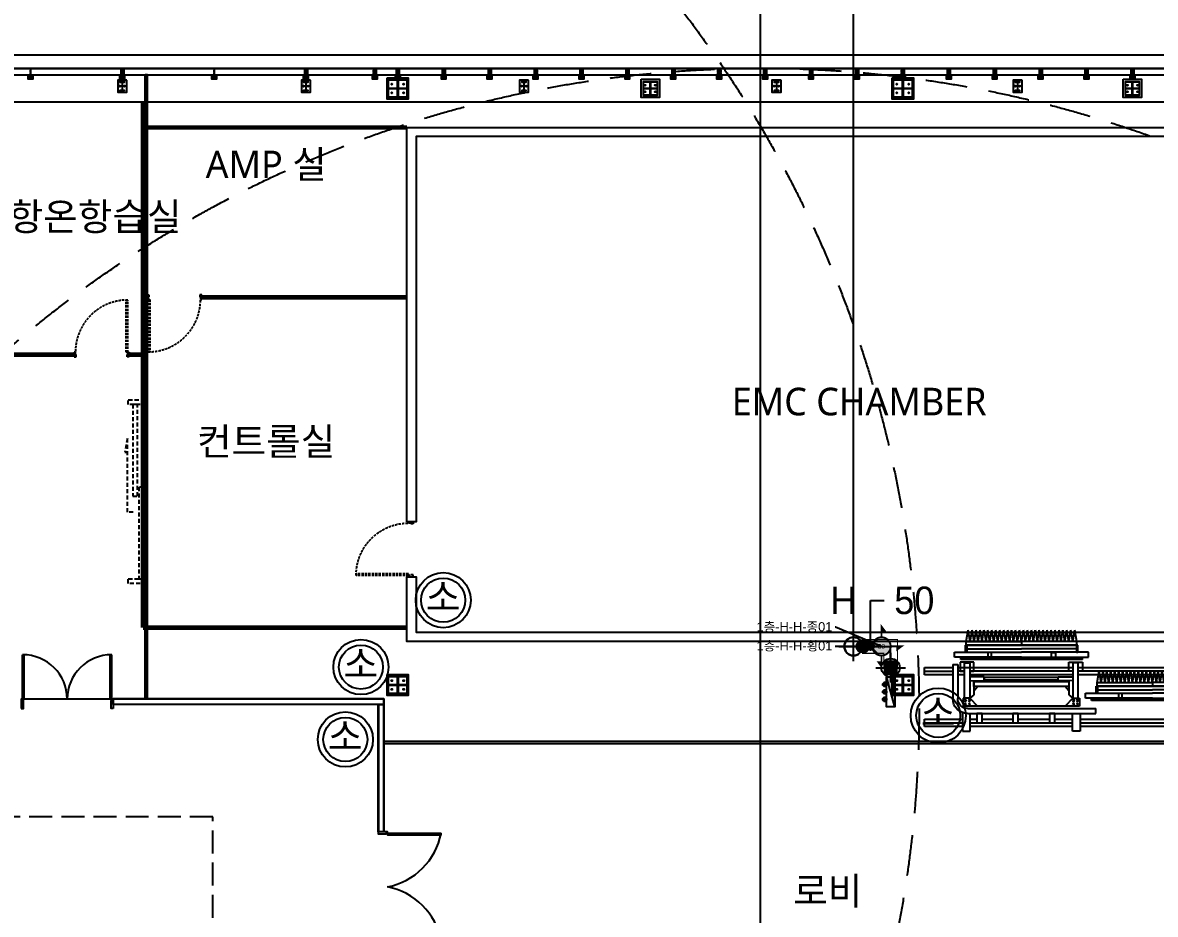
# Model space of a CAD drawing. Header units: millimetres. Extents: x 0 to 168200, y 0 to 118800.
# Drawn here: x 83330 to 108000, y 67901 to 87335 of the extents above; entities that cross this region are included whole.
import ezdxf
from ezdxf import colors
from ezdxf.entities.mleader import LeaderData, LeaderLine
from ezdxf.enums import TextEntityAlignment as Align
from ezdxf.math import Vec2, Vec3

# ---------------------------------------------------------------- set-up
doc = ezdxf.new("R2010")
doc.units = ezdxf.units.MM
doc.header["$LTSCALE"] = 200
for name, pattern in [('CEN-GAUN', [32.2, 30, -1, 0.2, -1]), ('CENTER', [50.8, 31.75, -6.35, 6.35, -6.35]), ('DASH', [0.35, 0.25, -0.1]), ('HID', [2.3, 1.5, -0.8]), ('HID2-GAUN', [3.75, 2.5, -1.25]), ('HIDDEN', [0.375, 0.25, -0.125]), ('HIDDEN2', [1, 0.5, -0.5])]:
    doc.linetypes.add(name, pattern=pattern)
for name, color, linetype in [('AA-WAXM-FRAM', 7, 'Continuous'), ('BACK', 8, 'Continuous'), ('CEN', 1, 'CEN-GAUN'), ('H', 2, 'Continuous'), ('HAT-INS', 251, 'Continuous'), ('PIPE', 3, 'Continuous'), ('R', 1, 'Continuous'), ('SF-(TUTUM_P) ZONE', 7, 'Continuous'), ('SF-(TUTUM_P) 블럭', 7, 'Continuous'), ('메탈판넬-2', 8, 'Continuous'), ('소화내진', 163, 'Continuous'), ('투툼_버팀대_이름', 7, 'Continuous'), ('투툼_종방향버팀대', 7, 'Continuous'), ('투툼_횡방향버팀대', 7, 'Continuous')]:
    doc.layers.add(name, color=color, linetype=linetype)
doc.styles.get("Standard").update_dxf_attribs({"font": ''})
doc.styles.add('TutumMLeaderTextStyle', font='', dxfattribs={"height": 200})
doc.styles.add('돋움', font='')
doc.styles.add('스타일1', font='')
doc.styles.get('Standard').set_extended_font_data('Arial')
doc.styles.get('TutumMLeaderTextStyle').set_extended_font_data('Arial')
doc.styles.get('돋움').set_extended_font_data('Dotum')
doc.styles.get('스타일1').set_extended_font_data('Malgun Gothic')
pattern_1 = [(0, (0, 0), (0, 6.985), [5.08, -1.905]), (90, (0, 0), (-6.985, 4e-16), [5.08, -1.905])]

# ---------------------------------------------------------------- blocks, each defined once
blk = doc.blocks.new('f-004')
at = {"layer": 'PIPE', "color": 1, "linetype": 'CENTER'}
for p, q in [((0, 1.61), (0, -1.61)), ((-1.61, 0), (1.61, 0))]:
    blk.add_line(p, q, dxfattribs=at)
at = {"layer": 'PIPE', "color": 2}
blk.add_circle((0, 0), 1, dxfattribs=at)
blk = doc.blocks.new('FF-주배관시작')
h = blk.add_hatch()
h.set_pattern_fill('ANGLE', color=256)
h.set_pattern_definition(pattern_1)
h.paths.add_polyline_path([(-45, 0, 1), (45, 0, 1)])
blk.add_circle((0, 0), 45)
blk = doc.blocks.new('FF-횡방향-BRACE')
h = blk.add_hatch(color=254)
h.dxf.hatch_style = 1
h.paths.add_polyline_path([(199, 0, 1), (-199, 0, 1)])
at = {"color": 1, "const_width": 42}
for points in [[(0, 347), (0, 433), (64, 347)], [(0, -346), (0, -432), (-64, -346)]]:
    blk.add_lwpolyline(points, close=True, dxfattribs=at)
for points in [[(0, 199), (0, 433), (0, 433)], [(0, -199), (0, -432), (0, -432)]]:
    blk.add_lwpolyline(points, dxfattribs=at)
at = {"color": 1, "const_width": 42, "elevation": 1}
blk.add_lwpolyline([(-199, 0, 1), (199, 0, 1)], format="xyb", close=True, dxfattribs=at)
at = {"color": 18, "true_color": 0x000000}
blk.add_attdef('BORE', text='', height=100, dxfattribs=at).set_placement((0, 0), align=Align.MIDDLE_CENTER)
blk = doc.blocks.new('_None')
blk = doc.blocks.new('FF-종방향-BRACE')
h = blk.add_hatch(color=254)
h.dxf.hatch_style = 1
h.paths.add_polyline_path([(0, 199, 1), (0, -199, 1)])
at = {"color": 5, "const_width": 42}
for points in [[(-346, 0), (-432, 0), (-346, 64)], [(346, 0), (432, 0), (346, -64)]]:
    blk.add_lwpolyline(points, close=True, dxfattribs=at)
for points in [[(-199, 0), (-432, 0), (-432, 0)], [(199, 0), (432, 0), (432, 0)]]:
    blk.add_lwpolyline(points, dxfattribs=at)
blk.add_lwpolyline([(0, -199, 1), (0, 199, 1)], format="xyb", close=True, dxfattribs=at)
at = {"color": 18, "true_color": 0x000000}
blk.add_attdef('BORE', text='', height=100, dxfattribs=at).set_placement((0, 0), align=Align.MIDDLE_CENTER)
blk = doc.blocks.new('FF-주배관말단')
h = blk.add_hatch()
h.set_pattern_fill('ANGLE', color=256)
h.set_pattern_definition(pattern_1)
h.paths.add_polyline_path([(45, 45), (-45, 45), (-45, -45), (45, -45)])
blk.add_lwpolyline([(-45, -45), (45, -45), (45, 45), (-45, 45)], close=True)
blk = doc.blocks.new('D-2400')
at = {"layer": 'BACK'}
for p, q in [((30, 200), (30, 1370)), ((2370, 200), (2370, 1370))]:
    blk.add_line(p, q, dxfattribs=at)
for points in [[(30, 200), (65, 200), (65, 1370), (30, 1370)], [(2370, 200), (2335, 200), (2335, 1370), (2370, 1370)], [(0, 0), (45, 0), (45, 0), (45, 0), (45, 170), (30, 170), (30, 200), (0, 200), (0, 0)], [(2400, 0), (2355, 0), (2355, 0), (2355, 0), (2355, 170), (2370, 170), (2370, 200), (2400, 200), (2400, 0)]]:
    blk.add_lwpolyline(points, dxfattribs=at)
for centre, start, end in [((-245, -75), 10.7618, 79.2382), ((2645, -75), 100.7618, 169.2382)]:
    blk.add_arc(centre, 1470, start, end, dxfattribs=at)
blk = doc.blocks.new('emc chamber door')
at = {"layer": 'BACK'}
for p, q in [((5485, 1858), (5528, 2105)), ((5571, 1858), (5529, 2105)), ((5571, 1858), (5614, 2105)), ((5657, 1858), (5615, 2105)), ((5657, 1858), (5700, 2105)), ((5743, 1858), (5701, 2105)), ((5743, 1858), (5786, 2105)), ((5829, 1858), (5787, 2105)), ((5829, 1858), (5872, 2105)), ((5915, 1858), (5873, 2105)), ((5915, 1858), (5958, 2105)), ((6001, 1858), (5959, 2105)), ((6001, 1858), (6044, 2105)), ((6087, 1858), (6045, 2105)), ((6087, 1858), (6130, 2105)), ((6173, 1858), (6131, 2105)), ((6173, 1858), (6216, 2105)), ((6259, 1858), (6217, 2105)), ((6259, 1858), (6302, 2105)), ((6345, 1858), (6303, 2105)), ((6345, 1858), (6388, 2105)), ((6431, 1858), (6389, 2105)), ((6431, 1858), (6474, 2105)), ((6517, 1858), (6475, 2105)), ((6517, 1858), (6560, 2105)), ((6603, 1858), (6561, 2105)), ((6603, 1858), (6646, 2105)), ((6689, 1858), (6647, 2105)), ((6689, 1858), (6732, 2105)), ((6775, 1858), (6733, 2105)), ((6775, 1858), (6818, 2105)), ((6861, 1858), (6819, 2105)), ((6861, 1858), (6904, 2105)), ((6947, 1858), (6905, 2105)), ((6947, 1858), (6990, 2105)), ((7033, 1858), (6991, 2105)), ((7033, 1858), (7076, 2105)), ((7119, 1858), (7077, 2105)), ((7119, 1858), (7162, 2105)), ((7205, 1858), (7163, 2105)), ((7205, 1858), (7248, 2105)), ((7291, 1858), (7249, 2105)), ((7291, 1858), (7334, 2105)), ((7377, 1858), (7335, 2105)), ((7377, 1858), (7420, 2105)), ((7463, 1858), (7421, 2105)), ((7463, 1858), (7506, 2105)), ((7549, 1858), (7507, 2105)), ((7549, 1858), (7592, 2105)), ((7635, 1858), (7593, 2105)), ((7635, 1858), (7678, 2105)), ((7721, 1858), (7679, 2105)), ((7721, 1858), (7764, 2105)), ((7807, 1858), (7765, 2105)), ((7807, 1858), (7850, 2105)), ((7893, 1858), (7851, 2105)), ((5466, 1775), (6689, 1775)), ((5466, 1775), (5494, 1775)), ((5466, 1624), (5466, 1775)), ((5485, 1858), (6689, 1858)), ((5485, 1775), (5485, 1858)), ((6689, 1775), (5485, 1775)), ((5494, 1775), (5494, 1624)), ((7893, 1858), (6689, 1858)), ((6689, 1858), (6689, 1775)), ((6689, 1858), (6689, 1775)), ((7913, 1775), (6689, 1775)), ((6689, 1775), (7893, 1775)), ((7913, 1775), (7884, 1775)), ((7884, 1775), (7884, 1624)), ((7893, 1775), (7893, 1858)), ((7913, 1624), (7913, 1775)), ((5231, 1515), (5231, 1624)), ((5231, 1624), (6689, 1624)), ((6689, 1515), (5231, 1515)), ((8015, 1515), (5364, 1515)), ((5364, 1461), (5364, 1515)), ((5494, 1624), (5466, 1624)), ((5494, 1698), (6689, 1698)), ((6034, 1613), (5953, 1613)), ((5953, 1613), (5953, 1468)), ((6034, 1468), (6034, 1613)), ((7884, 1698), (6689, 1698)), ((8147, 1624), (6689, 1624)), ((6689, 1515), (8147, 1515)), ((7345, 1468), (7345, 1613)), ((7345, 1613), (7425, 1613)), ((7425, 1613), (7425, 1468)), ((7884, 1624), (7913, 1624)), ((8015, 1461), (8015, 1515)), ((8147, 1515), (8147, 1624)), ((5456, 1288), (0, 1288)), ((0, 1288), (0, 1127)), ((5662, 1403), (5361, 1403)), ((5361, 1403), (5361, 1207)), ((5364, 1461), (8015, 1461)), ((5456, 619), (5456, 1390)), ((5456, 1390), (5574, 1390)), ((5574, 1390), (5574, 619)), ((8080, 1288), (5574, 1288)), ((5662, 1207), (5662, 1403)), ((5953, 1468), (6034, 1468)), ((7425, 1468), (7345, 1468)), ((7726, 1207), (7726, 1403)), ((7726, 1403), (8027, 1403)), ((7932, 1390), (7814, 1390)), ((7814, 1390), (7814, 619)), ((7932, 619), (7932, 1390)), ((8027, 1403), (8027, 1207)), ((8187, 1353), (8080, 1353)), ((8080, 1353), (8080, 610)), ((8187, 1353), (8187, 610)), ((8800, 1288), (8187, 1288)), ((8800, 1127), (8800, 1288)), ((0, 1207), (5456, 1207)), ((0, 1127), (5456, 1127)), ((2635, 965), (2678, 1212)), ((2721, 965), (2679, 1212)), ((2721, 965), (2764, 1212)), ((2807, 965), (2765, 1212)), ((2807, 965), (2850, 1212)), ((2893, 965), (2851, 1212)), ((2893, 965), (2936, 1212)), ((2979, 965), (2937, 1212)), ((2979, 965), (3022, 1212)), ((3065, 965), (3023, 1212)), ((3065, 965), (3108, 1212)), ((3151, 965), (3109, 1212)), ((3151, 965), (3194, 1212)), ((3237, 965), (3195, 1212)), ((3237, 965), (3280, 1212)), ((3323, 965), (3281, 1212)), ((3323, 965), (3366, 1212)), ((3409, 965), (3367, 1212)), ((3409, 965), (3452, 1212)), ((3495, 965), (3453, 1212)), ((3495, 965), (3538, 1212)), ((3581, 965), (3539, 1212)), ((3581, 965), (3624, 1212)), ((3667, 965), (3625, 1212)), ((3667, 965), (3710, 1212)), ((3753, 965), (3711, 1212)), ((3753, 965), (3796, 1212)), ((3839, 965), (3797, 1212)), ((3839, 965), (3882, 1212)), ((3925, 965), (3883, 1212)), ((3925, 965), (3968, 1212)), ((4011, 965), (3969, 1212)), ((4011, 965), (4054, 1212)), ((4097, 965), (4055, 1212)), ((4097, 965), (4140, 1212)), ((4183, 965), (4141, 1212)), ((4183, 965), (4226, 1212)), ((4269, 965), (4227, 1212)), ((4269, 965), (4312, 1212)), ((4355, 965), (4313, 1212)), ((4355, 965), (4398, 1212)), ((4441, 965), (4399, 1212)), ((4441, 965), (4484, 1212)), ((4527, 965), (4485, 1212)), ((4527, 965), (4570, 1212)), ((4613, 965), (4571, 1212)), ((4613, 965), (4656, 1212)), ((4699, 965), (4657, 1212)), ((4699, 965), (4742, 1212)), ((4785, 965), (4743, 1212)), ((4785, 965), (4828, 1212)), ((4871, 965), (4829, 1212)), ((4871, 965), (4914, 1212)), ((4957, 965), (4915, 1212)), ((4957, 965), (5000, 1212)), ((5043, 965), (5001, 1212)), ((5361, 1207), (5456, 1207)), ((5574, 1207), (7814, 1207)), ((5574, 1207), (5662, 1207)), ((5574, 1127), (7814, 1127)), ((5893, 1087), (5574, 1087)), ((5574, 1087), (5574, 1001)), ((5574, 1001), (5893, 1002)), ((5893, 1002), (5893, 1087)), ((5893, 1068), (7501, 1068)), ((5893, 1021), (5893, 1068)), ((7501, 1021), (5893, 1021)), ((7501, 1087), (7814, 1087)), ((7501, 1002), (7501, 1087)), ((7501, 1068), (7501, 1021)), ((7814, 1001), (7501, 1002)), ((7814, 1207), (7726, 1207)), ((7814, 1087), (7814, 1001)), ((7932, 1207), (8080, 1207)), ((8027, 1207), (7932, 1207)), ((7932, 1127), (8080, 1127)), ((8800, 1207), (8187, 1207)), ((8187, 1127), (8800, 1127)), ((2616, 882), (3839, 882)), ((2616, 882), (2644, 882)), ((2616, 731), (2616, 882)), ((2635, 965), (3839, 965)), ((2635, 882), (2635, 965)), ((3839, 882), (2635, 882)), ((2644, 882), (2644, 731)), ((2644, 805), (3839, 805)), ((5043, 965), (3839, 965)), ((3839, 965), (3839, 882)), ((3839, 965), (3839, 882)), ((5063, 882), (3839, 882)), ((3839, 882), (5043, 882)), ((5034, 805), (3839, 805)), ((5063, 882), (5034, 882)), ((5034, 882), (5034, 731)), ((5043, 882), (5043, 965)), ((5063, 731), (5063, 882)), ((5657, 983), (5657, 692)), ((7731, 983), (5657, 983)), ((5657, 983), (5657, 875)), ((5657, 778), (5738, 875)), ((5657, 875), (7731, 875)), ((7731, 778), (7650, 875)), ((7731, 983), (7731, 692)), ((7731, 875), (7731, 983)), ((2381, 621), (2381, 731)), ((2381, 731), (3839, 731)), ((3839, 621), (2381, 621)), ((5164, 621), (2514, 621)), ((2514, 568), (2514, 621)), ((2514, 568), (5164, 568)), ((2644, 731), (2616, 731)), ((3183, 720), (3103, 720)), ((3103, 720), (3103, 575)), ((3103, 575), (3183, 575)), ((3183, 575), (3183, 720)), ((5297, 731), (3839, 731)), ((3839, 621), (5297, 621)), ((4495, 575), (4495, 720)), ((4495, 720), (4575, 720)), ((4575, 575), (4495, 575)), ((4575, 720), (4575, 575)), ((5034, 731), (5063, 731)), ((5164, 568), (5164, 621)), ((5297, 621), (5297, 731)), ((5574, 619), (5425, 619)), ((5425, 619), (5425, 448)), ((5574, 619), (5456, 619)), ((5657, 692), (5574, 619)), ((5574, 619), (5740, 448)), ((7814, 619), (7648, 448)), ((7731, 692), (7814, 619)), ((7814, 619), (7962, 619)), ((7814, 619), (7932, 619)), ((7962, 619), (7962, 448)), ((5071, 289), (5071, 396)), ((7865, 396), (5071, 396)), ((7865, 289), (5071, 289)), ((5414, 289), (5414, -96)), ((5425, 448), (7962, 448)), ((5580, -96), (5580, 289)), ((5964, 289), (6079, 289)), ((5964, 80), (5964, 289)), ((6079, 289), (6079, 80)), ((6764, 289), (6879, 289)), ((6764, 80), (6764, 289)), ((6879, 289), (6879, 80)), ((7550, 289), (7665, 289)), ((7550, 80), (7550, 289)), ((7665, 289), (7665, 80)), ((7807, -96), (7807, 289)), ((7974, 307), (7974, -96)), ((5414, 161), (0, 161)), ((0, 161), (0, 0)), ((5414, 80), (0, 80)), ((0, 0), (5414, 0)), ((5964, 161), (5580, 161)), ((7807, 80), (5580, 80)), ((5580, 0), (7807, 0)), ((6079, 80), (5964, 80)), ((6764, 161), (6079, 161)), ((6879, 80), (6764, 80)), ((7550, 161), (6879, 161)), ((7665, 80), (7550, 80)), ((7807, 161), (7665, 161)), ((8800, 161), (7974, 161)), ((8800, 80), (7974, 80)), ((7974, 0), (8800, 0)), ((8800, 0), (8800, 161)), ((5414, -96), (5580, -96)), ((7974, -96), (7807, -96))]:
    blk.add_line(p, q, dxfattribs=at)
for centre in [(5474, 569), (5474, 486), (5560, 569), (5560, 486), (7827, 569), (7827, 486), (7914, 569), (7914, 486)]:
    blk.add_circle(centre, 19.3, dxfattribs=at)
for radius in [322, 215]:
    blk.add_arc((7865, 610), radius, 270, 0, dxfattribs=at)
blk = doc.blocks.new('D-2000')
at = {"layer": 'BACK'}
for p, q in [((30, 200), (30, 1170)), ((1970, 200), (1970, 1170))]:
    blk.add_line(p, q, dxfattribs=at)
for points in [[(30, 200), (65, 200), (65, 1170), (30, 1170)], [(1970, 200), (1935, 200), (1935, 1170), (1970, 1170)], [(0, 0), (45, 0), (45, 0), (45, 0), (45, 170), (30, 170), (30, 200), (0, 200), (0, 0)], [(2000, 0), (1955, 0), (1955, 0), (1955, 0), (1955, 170), (1970, 170), (1970, 200), (2000, 200), (2000, 0)]]:
    blk.add_lwpolyline(points, dxfattribs=at)
for centre, start, end in [((30, 200), 0, 90), ((1970, 200), 90, 180)]:
    blk.add_arc(centre, 970, start, end, dxfattribs=at)
blk = doc.blocks.new('DH-1.2X2.4')
at = {"layer": 'BACK', "linetype": 'HIDDEN'}
blk.add_line((30, -100), (30, -1240), dxfattribs=at)
for points in [[(0, 0), (45, 0), (45, 0), (45, 0), (45, -70), (30, -70), (30, -100), (0, -100), (0, 0)], [(1200, 0), (1155, 0), (1155, 0), (1155, 0), (1155, -70), (1170, -70), (1170, -100), (1200, -100), (1200, 0)], [(30, -100), (65, -100), (65, -1240), (30, -1240)]]:
    blk.add_lwpolyline(points, dxfattribs=at)
blk.add_arc((30, -100), 1140, 270, 0, dxfattribs=at)
blk = doc.blocks.new('auto sliding door')
at = {"layer": 'HAT-INS', "linetype": 'HID', "ltscale": 0.3}
for p, q in [((19, 1552), (19, 3161)), ((19, 3161), (76, 2861)), ((76, 2861), (19, 2861)), ((-110, 1552), (19, 1552))]:
    blk.add_line(p, q, dxfattribs=at)
for points in [[(-400, 3900), (0, 3900), (0, 4000), (-400, 4000)], [(-200, 3900), (-96, 3900), (-96, 1900), (-200, 1900)], [(-334, 2100), (-230, 2100), (-230, 100), (-334, 100)], [(-400, 0), (0, 0), (0, 100), (-400, 100)]]:
    blk.add_lwpolyline(points, close=True, dxfattribs=at)
blk = doc.blocks.new('BOLT1')
at = {"layer": 'BACK', "linetype": 'HIDDEN'}
for p, q in [((10, 209), (5, 209)), ((5, -31), (5, 209)), ((7, 219), (6, 209)), ((6, -46), (6, 209)), ((10, 222), (7, 219)), ((9, 210), (7, 219)), ((10, 219), (8, 220)), ((10, 219), (9, 210)), ((10, 222), (10, 209)), ((10, 222), (13, 219)), ((10, 209), (15, 203)), ((13, 219), (15, 209)), ((16, 209), (15, 209)), ((15, -46), (15, 209)), ((16, -31), (16, 209)), ((6, -46), (0, -52)), ((21, -52), (0, -52)), ((16, -31), (5, -31)), ((15, -46), (6, -46)), ((15, -46), (21, -52))]:
    blk.add_line(p, q, dxfattribs=at)
at = {"layer": 'BACK'}
blk.add_line((10, -67), (10, 228), dxfattribs=at)
blk = doc.blocks.new('SQ-PIPE-100X100X4.5TS')
at = {"layer": 'BACK'}
for p, q in [((-46, 4), (46, 96)), ((46, 4), (-46, 96))]:
    blk.add_line(p, q, dxfattribs=at)
for points in [[(50, 0), (50, 100), (-50, 100), (-50, 0)], [(46, 4), (46, 96), (-46, 96), (-46, 4)]]:
    blk.add_lwpolyline(points, close=True, dxfattribs=at)
at = {"layer": 'BACK', "extrusion": (0, 0, -1), "xscale": -0.6121869552298449, "yscale": 0.6121869552298449, "zscale": -0.6121869552298449}
blk.add_blockref('BOLT1', (6, -77), dxfattribs=at)
blk = doc.blocks.new('SQ-PIPE-100X100X4.5T')
at = {"layer": 'BACK'}
for p, q in [((-89, 8), (46, 8)), ((50, 46), (142, -46)), ((50, -46), (142, 46)), ((-89, -8), (46, -8))]:
    blk.add_line(p, q, dxfattribs=at)
for points in [[(46, -50), (146, -50), (146, 50), (46, 50)], [(50, -46), (142, -46), (142, 46), (50, 46)]]:
    blk.add_lwpolyline(points, close=True, dxfattribs=at)
blk.add_circle((-69, 0), 7.5, dxfattribs=at)
blk.add_arc((-102, 0), 15.1, 330.1372, 29.8628, dxfattribs=at)
at = {"layer": 'BACK', "extrusion": (0, 0, -1), "yscale": 0.6121869552298449, "zscale": -0.6121869552298449, "rotation": 90}
for p, xscale in [((31, 23), 0.6121869552298449), ((31, -23), -0.6121869552298449)]:
    blk.add_blockref('BOLT1', p, dxfattribs=dict(at, xscale=xscale))
blk = doc.blocks.new('X-PIPE-1PL')
at = {"layer": 'AA-WAXM-FRAM', "xscale": -1, "rotation": 90}
for p in [(44000, 346), (48000, 346), (49500, 346), (50000, 346), (51000, 346), (52000, 346), (53000, 346), (54000, 346), (55000, 346), (56000, 346), (57000, 346), (58000, 346), (59000, 346), (60000, 346), (61000, 346), (62000, 346), (63000, 346), (64000, 346), (65000, 346), (66000, 346)]:
    blk.add_blockref('SQ-PIPE-100X100X4.5T', p, dxfattribs=at)
at = {"layer": '메탈판넬-2', "xscale": -1, "rotation": 180}
for p in [(42000, 300), (46000, 300)]:
    blk.add_blockref('SQ-PIPE-100X100X4.5TS', p, dxfattribs=at)
blk = doc.blocks.new('x-stu-1Fcol')
at = {"layer": 'BACK'}
for p, q in [((44110, 50), (43890, 50)), ((48110, 50), (47890, 50)), ((52860, 50), (52640, 50)), ((55500, 147), (55500, -153)), ((58360, 50), (58140, 50)), ((63610, 50), (63390, 50))]:
    blk.add_line(p, q, dxfattribs=at)
for points in [[(44100, 180), (43900, 180), (43900, -80), (44100, -80)], [(48100, 180), (47900, 180), (47900, -80), (48100, -80)], [(49770, 230), (50230, 230), (50230, -230), (49770, -230)], [(49800, 200), (50200, 200), (50200, -200), (49800, -200)], [(49800, 10), (49994, 10), (49994, -9), (49800, -9)], [(50006, 10), (50200, 10), (50200, -9), (50006, -9)], [(52850, 180), (52650, 180), (52650, -80), (52850, -80)], [(55300, 200), (55700, 200), (55700, -200), (55300, -200)], [(55350, 150), (55650, 150), (55650, -150), (55350, -150)], [(55350, 6), (55495, 6), (55495, -6), (55350, -6)], [(55505, 6), (55650, 6), (55650, -6), (55505, -6)], [(58350, 180), (58150, 180), (58150, -80), (58350, -80)], [(60770, 230), (61230, 230), (61230, -230), (60770, -230)], [(60798, 203), (61201, 203), (61201, -203), (60798, -203)], [(60798, 10), (60992, 10), (60992, -9), (60798, -9)], [(61008, 10), (61201, 10), (61201, -9), (61008, -9)], [(63600, 180), (63400, 180), (63400, -80), (63600, -80)], [(65800, 200), (66200, 200), (66200, -200), (65800, -200)], [(65850, 150), (66150, 150), (66150, -150), (65850, -150)], [(65850, 6), (65995, 6), (65995, -6), (65850, -6)], [(66005, 6), (66150, 6), (66150, -6), (66005, -6)], [(49770, -12770), (50230, -12770), (50230, -13230), (49770, -13230)], [(49800, -12800), (50200, -12800), (50200, -13200), (49800, -13200)], [(60770, -12770), (61230, -12770), (61230, -13230), (60770, -13230)], [(60798, -12793), (61203, -12793), (61203, -13207), (60798, -13207)], [(49800, -12990), (49994, -12990), (49994, -13009), (49800, -13009)], [(50006, -12990), (50200, -12990), (50200, -13009), (50006, -13009)], [(60798, -12990), (60991, -12990), (60991, -13009), (60798, -13009)], [(61009, -12990), (61203, -12990), (61203, -13009), (61009, -13009)]]:
    blk.add_lwpolyline(points, close=True, dxfattribs=at)
for points in [[(44050, -50), (44050, -41), (44016, -41, -0.414214), (44003, -28), (44003, 128, -0.414214), (44016, 141), (44050, 141), (44050, 150), (43950, 150), (43950, 141), (43984, 141, -0.414214), (43997, 128), (43997, -28, -0.414214), (43984, -41), (43950, -41), (43950, -50)], [(48050, -50), (48050, -41), (48016, -41, -0.414214), (48003, -28), (48003, 128, -0.414214), (48016, 141), (48050, 141), (48050, 150), (47950, 150), (47950, 141), (47984, 141, -0.414214), (47997, 128), (47997, -28, -0.414214), (47984, -41), (47950, -41), (47950, -50)], [(49800, -200), (49800, -179), (49972, -179, 0.414214), (49994, -157), (49994, 157, 0.414214), (49972, 179), (49800, 179), (49800, 200), (50200, 200), (50200, 179), (50028, 179, 0.414214), (50006, 157), (50006, -157, 0.414214), (50028, -179), (50200, -179), (50200, -200)], [(52800, -50), (52800, -41), (52766, -41, -0.414214), (52753, -28), (52753, 128, -0.414214), (52766, 141), (52800, 141), (52800, 150), (52700, 150), (52700, 141), (52734, 141, -0.414214), (52747, 128), (52747, -28, -0.414214), (52734, -41), (52700, -41), (52700, -50)], [(55350, -150), (55350, -135), (55477, -135, 0.414214), (55495, -117), (55495, 117, 0.414214), (55477, 135), (55350, 135), (55350, 150), (55650, 150), (55650, 135), (55523, 135, 0.414214), (55505, 117), (55505, -117, 0.414214), (55523, -135), (55650, -135), (55650, -150)], [(58300, -50), (58300, -41), (58266, -41, -0.414214), (58253, -28), (58253, 128, -0.414214), (58266, 141), (58300, 141), (58300, 150), (58200, 150), (58200, 141), (58234, 141, -0.414214), (58247, 128), (58247, -28, -0.414214), (58234, -41), (58200, -41), (58200, -50)], [(60798, -203), (60798, -179), (60970, -179, 0.414214), (60992, -157), (60992, 157, 0.414214), (60970, 179), (60798, 179), (60798, 203), (61201, 203), (61201, 179), (61030, 179, 0.414214), (61008, 157), (61008, -157, 0.414214), (61030, -179), (61201, -179), (61201, -203)], [(63550, -50), (63550, -41), (63516, -41, -0.414214), (63503, -28), (63503, 128, -0.414214), (63516, 141), (63550, 141), (63550, 150), (63450, 150), (63450, 141), (63484, 141, -0.414214), (63497, 128), (63497, -28, -0.414214), (63484, -41), (63450, -41), (63450, -50)], [(65850, -150), (65850, -135), (65977, -135, 0.414214), (65995, -117), (65995, 117, 0.414214), (65977, 135), (65850, 135), (65850, 150), (66150, 150), (66150, 135), (66023, 135, 0.414214), (66005, 117), (66005, -117, 0.414214), (66023, -135), (66150, -135), (66150, -150)], [(49800, -13200), (49800, -13179), (49972, -13179, 0.414214), (49994, -13157), (49994, -12843, 0.414214), (49972, -12821), (49800, -12821), (49800, -12800), (50200, -12800), (50200, -12821), (50028, -12821, 0.414214), (50006, -12843), (50006, -13157, 0.414214), (50028, -13179), (50200, -13179), (50200, -13200)], [(60798, -13179), (60969, -13179, 0.414214), (60991, -13157), (60991, -12843, 0.414214), (60969, -12821), (60798, -12821), (60798, -12793), (61203, -12793), (61203, -12821), (61031, -12821, 0.414214), (61009, -12843), (61009, -13157, 0.414214), (61031, -13179), (61203, -13179), (61203, -13207), (60798, -13207)]]:
    blk.add_lwpolyline(points, format="xyb", close=True, dxfattribs=at)
for centre, radius in [((43950, 50), 12), ((44050, 50), 12), ((47950, 50), 12), ((48050, 50), 12), ((49870, 94), 13.5), ((50130, 94), 13.5), ((52700, 50), 12), ((52800, 50), 12), ((55390, 71), 11), ((55610, 71), 11), ((58200, 50), 12), ((58300, 50), 12), ((60870, 94), 13.5), ((61130, 94), 13.5), ((63450, 50), 12), ((63550, 50), 12), ((65890, 71), 11), ((66110, 71), 11), ((49870, -94), 13.5), ((50130, -94), 13.5), ((55390, -70), 11), ((55610, -70), 11), ((60870, -94), 13.5), ((61130, -94), 13.5), ((65890, -70), 11), ((66110, -70), 11), ((49870, -12906), 13.5), ((50130, -12906), 13.5), ((60870, -12906), 13.5), ((61130, -12906), 13.5), ((49870, -13094), 13.5), ((50130, -13094), 13.5), ((60870, -13094), 13.5), ((61130, -13094), 13.5)]:
    blk.add_circle(centre, radius, dxfattribs=at)
at = {"layer": 'BACK', "style": '스타일1'}
for p in [(43940, 76), (47940, 76), (52690, 76), (58190, 76), (63440, 76)]:
    blk.add_text('WC1', height=35, rotation=90, dxfattribs=at).set_placement(p)

msp = doc.modelspace()

# ---------------------------------------------------------------- hatches: boundary and pattern name
at = {"layer": '소화내진'}
h = msp.add_hatch(color=1, dxfattribs=at)
edge = h.paths.add_edge_path()
edge.add_arc((101793, 73740.7), 80, 270, 630)
msp.add_hatch(color=1, dxfattribs=at).paths.add_polyline_path([(102145, 73075.4), (102325, 73075.4), (102325, 72425.7)])

# ---------------------------------------------------------------- linework, layer by layer
at = {"layer": 'BACK'}
for p, q in [((73500, 86335), (113235, 86335)), ((73500, 86200), (113235, 86200)), ((85997.1, 72600), (85997.1, 86200)), ((86047.1, 72600), (86047.1, 86200)), ((83330, 72600), (85270, 72600))]:
    msp.add_line(p, q, dxfattribs=at)
for points in [[(60930, 86635), (113535, 86635), (113535, 76450), (113235, 76450), (113235, 86335), (60930, 86335), (60930, 86635)], [(91200, 71675), (112200, 71675), (112200, 85600), (76200, 85600), (76200, 72600)], [(85300, 72475), (85300, 72600), (91200, 72600), (91200, 72475), (85300, 72475)], [(85300, 72537.5), (85304, 72537.5), (85304, 72479), (91196, 72479), (91196, 72596), (85304, 72596), (85304, 72537.5), (85300, 72537.5)], [(91200, 69700), (91075, 69700), (91075, 72475), (91200, 72475), (91200, 69700)], [(91137.5, 69700), (91137.5, 69704), (91196, 69704), (91196, 72471), (91079, 72471), (91079, 69704), (91137.5, 69704), (91137.5, 69700)], [(91200, 71675), (112785, 71675)], [(91200, 71625), (112785, 71625)]]:
    msp.add_lwpolyline(points, dxfattribs=at)
at = {"layer": 'BACK', "ltscale": 253}
msp.add_lwpolyline([(86037.1, 72600), (86037.1, 72601.6), (86045.5, 72601.6), (86045.5, 86200), (85998.7, 86200), (85998.7, 72601.6), (86007.1, 72601.6), (86007.1, 72600)], dxfattribs=at)
at = {"layer": 'BACK', "linetype": 'HID2-GAUN', "const_width": 100}
for points in [[(85949.6, 74150), (85949.6, 85609.7)], [(85949.6, 85050), (91700, 85050)], [(85949.6, 81350), (86079, 81350)], [(87189, 81350), (91700, 81350)], [(82449.6, 80100), (84493.4, 80100)], [(85603.4, 80100), (85921.3, 80100)], [(85949.6, 74150), (91700, 74150)]]:
    msp.add_lwpolyline(points, dxfattribs=at)
at = {"layer": 'BACK'}
msp.add_lwpolyline([(91700, 76458.3), (91700, 85050.3), (111900, 85050.3), (111900, 73850.3), (91700, 73850.3), (91700, 75258.3), (91900, 75258.3), (91900, 74050.3), (111700, 74050.3), (111700, 84850.3), (91900, 84850.3), (91900, 76458.3)], close=True, dxfattribs=at)
at = {"layer": 'BACK', "linetype": 'DASH', "ltscale": 10}
msp.add_lwpolyline([(43474.5, 58028.8), (87474.5, 58028.8), (87474.5, 70028.8), (43474.5, 70028.8)], close=True, dxfattribs=at)
at = {"layer": 'CEN', "linetype": 'HID', "ltscale": 3}
for centre in [(77854.6, 72385), (101107.5, 71765), (99402.9, 61340)]:
    msp.add_circle(centre, 25000, dxfattribs=at)
at = {"layer": 'H', "color": 1}
for centre in [(92490.1, 74748.9), (90698.1, 73290.8), (103272.2, 72233.5), (90358.2, 71712.8)]:
    msp.add_circle(centre, 600, dxfattribs=at)
at = {"layer": 'H'}
for centre in [(92490.1, 74748.9), (90698.1, 73290.8), (103272.2, 72233.5), (90358.2, 71712.8)]:
    msp.add_circle(centre, 480, dxfattribs=at)
at = {"layer": 'R'}
for p, q in [((99402.9, 59687.2), (99402.9, 94282.7)), ((101425.4, 73740.4), (101425.4, 94282.7))]:
    msp.add_line(p, q, dxfattribs=at)
at = {"layer": 'SF-(TUTUM_P) ZONE', "color": 2, "linetype": 'HIDDEN2', "ltscale": 2, "elevation": -1}
msp.add_lwpolyline([(101625.4, 73740.7, 25, 25, 0), (101625.4, 73740.7, 25, 25, 0), (101625.4, 73890.7, 25, 25, 0), (102385, 73890.7, 25, 25, 0), (102385, 73275.4, 25, 25, 0), (102235, 73275.4, 25, 25, 0), (102235, 73275.4, 25, 25, 0), (102085, 73275.4, 25, 25, 0), (102085, 73590.7, 25, 25, 0), (101625.4, 73590.7, 25, 25, 0), (101625.4, 73740.7, 25, 0, 0)], format="xyseb", dxfattribs=at)
at = {"layer": '소화내진', "color": 1}
for p, q in [((101793, 73740.7, -1), (101793, 74740.7, -1)), ((101793, 74740.7, -1), (102093, 74740.7, -1)), ((101425.4, 73418.7, -1), (101425.4, 74062.8, -1)), ((101941.5, 73889.2, -1), (101644.5, 73592.3, -1)), ((101941.5, 73592.3, -1), (101644.5, 73889.2, -1)), ((101103.3, 73740.7, -1), (101747.5, 73740.7, -1)), ((101425.4, 73740.7, -1), (102235, 73740.7, -1)), ((102235, 73275.4, -1), (102235, 73740.7, -1)), ((102235, 73597.4, -1), (102235, 72953.3, -1)), ((101912.9, 73275.4, -1), (102557.1, 73275.4, -1)), ((102325, 72425.7, -1), (102145, 73075.4, -1)), ((102043.1, 72912.9, -1), (102165.7, 72912.9, -1)), ((102104.4, 72974.3, -1), (102104.4, 72851.6, -1)), ((102104.4, 72811.9, -1), (102104.4, 72689.2, -1)), ((102043.1, 72750.5, -1), (102165.7, 72750.5, -1)), ((102043.1, 72588.1, -1), (102165.7, 72588.1, -1)), ((102104.4, 72649.5, -1), (102104.4, 72526.8, -1))]:
    msp.add_line(p, q, dxfattribs=at)
at = {"layer": '소화내진', "color": 1, "elevation": -1}
msp.add_lwpolyline([(102145, 73075.4), (102325, 73075.4), (102325, 72425.7), (102145, 72425.7)], close=True, dxfattribs=at)
at = {"layer": '소화내진', "color": 1}
for centre, radius in [((101425.4, 73740.7, -1), 200), ((101793, 73740.7, -1), 80), ((102235, 73275.4, -1), 200), ((102104.4, 72912.9, -1), 40.6), ((102104.4, 72750.5, -1), 40.6), ((102104.4, 72588.1, -1), 40.6)]:
    msp.add_circle(centre, radius, dxfattribs=at)

# ---------------------------------------------------------------- block references
at = {"layer": 'BACK'}
for name, p in [('X-PIPE-1PL', (41500, 85900)), ('x-stu-1Fcol', (41500, 85900)), ('DH-1.2X2.4', (86034, 81400)), ('D-2000', (83300, 72390))]:
    msp.add_blockref(name, p, dxfattribs=at)
for name, p, rotation in [('DH-1.2X2.4', (85648.4, 80050), 180), ('D-2400', (91075, 69700), 270)]:
    msp.add_blockref(name, p, dxfattribs=dict(at, rotation=rotation))
at = {"layer": 'BACK', "xscale": -1}
for name, p in [('auto sliding door', (85630.1, 75113.5)), ('emc chamber door', (111775, 71992.2))]:
    msp.add_blockref(name, p, dxfattribs=at)
at = {"layer": 'BACK', "xscale": -1, "rotation": 270}
msp.add_blockref('DH-1.2X2.4', (91833.5, 75258.3), dxfattribs=at)
at = {"layer": 'PIPE', "xscale": -200, "yscale": 200, "zscale": 200, "rotation": 180}
msp.add_blockref('f-004', (101425.4, 73740.4), dxfattribs=at)
at = {"layer": 'SF-(TUTUM_P) 블럭', "color": 0, "xscale": 3, "yscale": 3, "rotation": 90}
msp.add_blockref('FF-주배관시작', (101625.4, 73740.7, -1), dxfattribs=at)
at = {"layer": 'SF-(TUTUM_P) 블럭', "color": 0, "xscale": 3, "yscale": 3}
msp.add_blockref('FF-주배관말단', (102235, 73275.4, -1), dxfattribs=at)
at = {"layer": '투툼_종방향버팀대', "color": 0}
ref = msp.add_blockref('FF-종방향-BRACE', (102035.5, 73740.4), dxfattribs=dict(at, rotation=270))
ref.add_attrib('BORE', '50', dxfattribs={"layer": '0', "color": 18, "true_color": 0x000000, "height": 100}).set_placement((102035.5, 73740.4), align=Align.MIDDLE_CENTER)
at = {"layer": '투툼_횡방향버팀대', "color": 0}
ref = msp.add_blockref('FF-횡방향-BRACE', (102035.9, 73740.7, -1), dxfattribs=dict(at, rotation=90))
ref.add_attrib('BORE', '50', dxfattribs={"layer": '0', "color": 18, "true_color": 0x000000, "height": 100}).set_placement((102035.5, 73740.4, -1), align=Align.MIDDLE_CENTER)

# ---------------------------------------------------------------- texts
at = {"layer": 'BACK', "style": '스타일1'}
for s, p in [('AMP 실', (88633.9, 84245.5)), ('전기,항온항습실', (84049.5, 83105.2)), ('EMC CHAMBER', (101548.2, 79077.6)), ('컨트롤실', (88633.9, 78207)), ('로비', (100866.1, 68414.2))]:
    msp.add_text(s, height=600, dxfattribs=at).set_placement(p, align=Align.MIDDLE_CENTER)
at = {"layer": 'H', "color": 1, "style": '돋움'}
for p in [(92110.8, 74515.1), (90318.8, 73056.9), (102893, 71999.6), (89979, 71479)]:
    msp.add_text('소', height=600, dxfattribs=at).set_placement(p)
at = {"layer": '소화내진', "color": 1, "style": '돋움'}
msp.add_text('H', height=600, dxfattribs=at).set_placement((101491.4, 74444.8, -1), align=Align.RIGHT)
msp.add_text('50', height=600, dxfattribs=at).set_placement((102314, 74444.8, -1))

# ---------------------------------------------------------------- leaders
at = {"layer": '투툼_버팀대_이름'}
ml = msp.add_multileader_mtext('Standard', dxfattribs=at)
ml.set_content('1층-H-H-종01', color=256, style='TutumMLeaderTextStyle')
ml.set_leader_properties()
ml.set_arrow_properties(name='NONE')
ml.build(insert=Vec2(0, 0))
ml.multileader.update_dxf_attribs({"has_text_frame": 1, "text_left_attachment_type": 2, "text_right_attachment_type": 2, "arrow_head_size": 100})
ctx = ml.context
ctx.base_point, ctx.char_height, ctx.arrow_head_size, ctx.landing_gap_size, ctx.plane_origin = Vec3(99215, 74158.2), 200, 100, 100, Vec3(99035.5, 73740.4)
ctx.left_attachment, ctx.right_attachment = 2, 2
notes = []
notes.append((ctx, [(0, (1, 1, 0), (101035.5, 74158.2), (-1, 0), 8, [(0, [(102035.5, 73740.4)], 0, [])])]))
ctx.mtext.insert, ctx.mtext.flow_direction = Vec3(99315, 74269.5), 5
ml = msp.add_multileader_mtext('Standard', dxfattribs=at)
ml.set_content('1층-H-H-횡01', color=256, style='TutumMLeaderTextStyle')
ml.set_leader_properties()
ml.set_arrow_properties(name='NONE')
ml.build(insert=Vec2(0, 0))
ml.multileader.update_dxf_attribs({"has_text_frame": 1, "text_left_attachment_type": 2, "text_right_attachment_type": 2, "arrow_head_size": 100})
ctx = ml.context
ctx.base_point, ctx.char_height, ctx.arrow_head_size, ctx.landing_gap_size, ctx.plane_origin = Vec3(99215, 73740.4), 200, 100, 100, Vec3(99035.5, 73740.4)
ctx.left_attachment, ctx.right_attachment = 2, 2
notes.append((ctx, [(0, (1, 1, 0), (101035.5, 73740.4), (-1, 0), 8, [(0, [(102035.5, 73740.4)], 0, [])])]))
ctx.mtext.insert, ctx.mtext.flow_direction = Vec3(99315, 73852), 5
for ctx, leaders in notes:
    for number, flags, end, landing, length, lines in leaders:
        leader = LeaderData()
        leader.index, (leader.has_last_leader_line, leader.has_dogleg_vector, leader.attachment_direction) = number, flags
        leader.last_leader_point, leader.dogleg_vector, leader.dogleg_length = Vec3(end), Vec3(landing), length
        for number, points, colour, breaks in lines:
            line = LeaderLine()
            line.index, line.vertices, line.color, line.breaks = number, Vec3.list(points), colors.encode_raw_color(colour), breaks
            leader.lines.append(line)
        ctx.leaders.append(leader)

doc.saveas('drawing.dxf')
